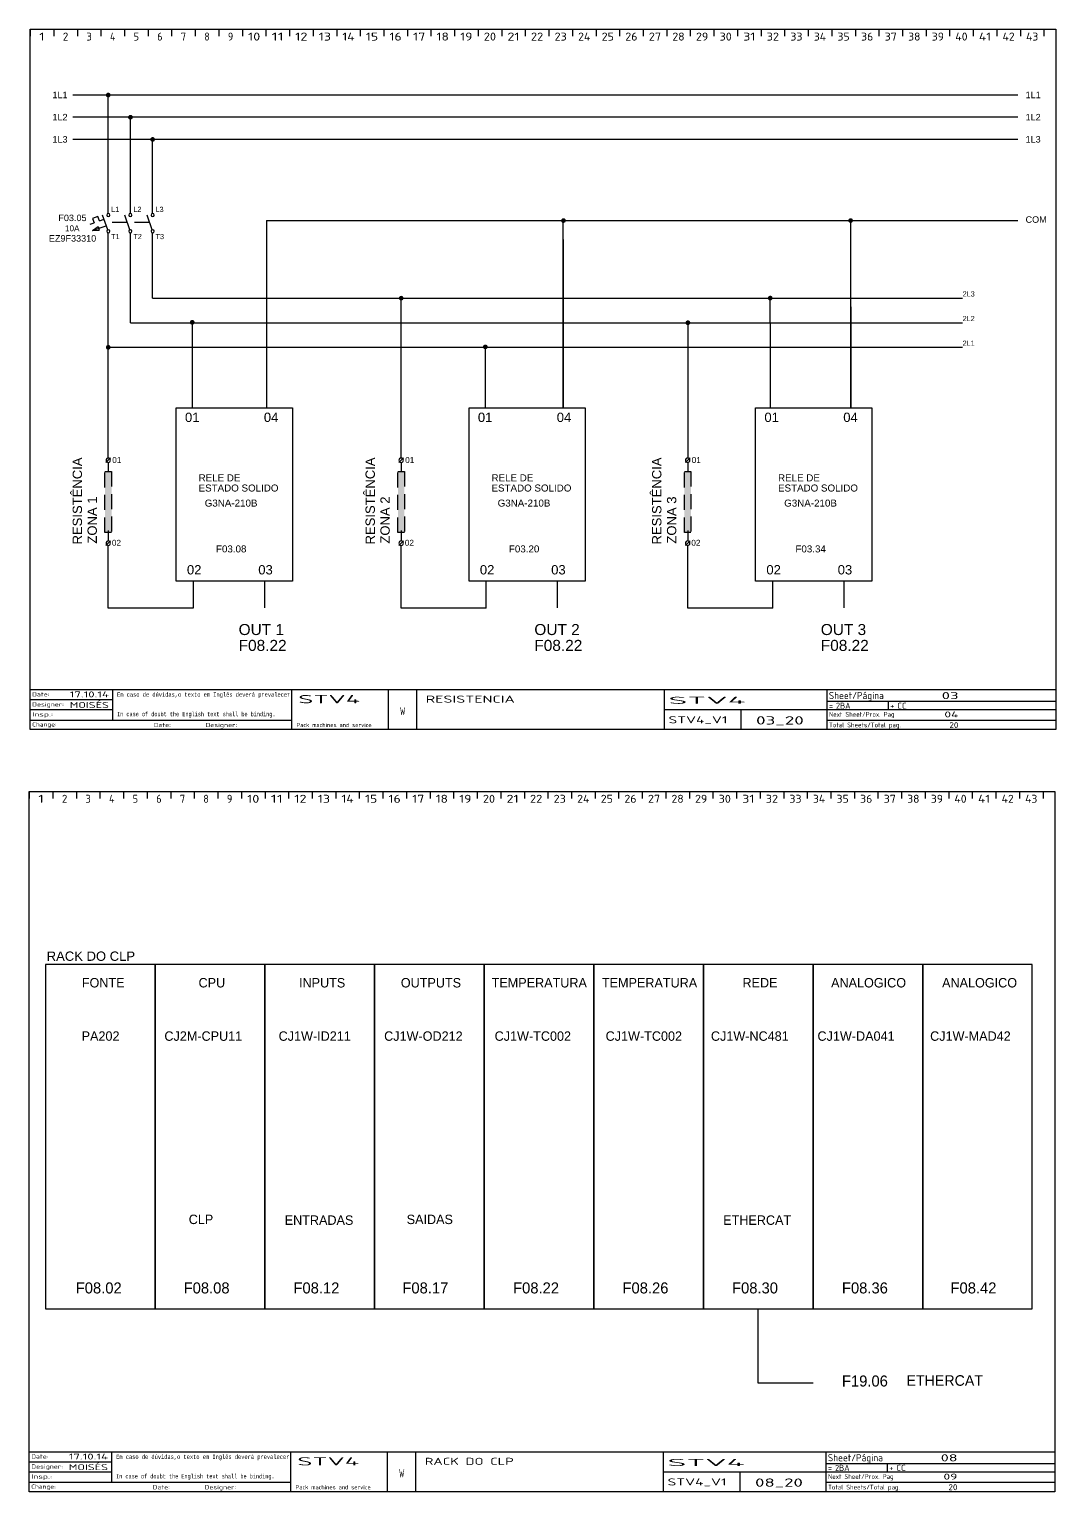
# Model space of a CAD drawing. Header units: millimetres. Extents: x 750 to 2990, y -243 to 998.
# Drawn here: x 1648 to 2084, y 378 to 998 of the extents above; entities that cross this region are included whole.
import ezdxf
from ezdxf.enums import TextEntityAlignment as Align

# ---------------------------------------------------------------- set-up
doc = ezdxf.new("R2010")
doc.units = ezdxf.units.MM
doc.linetypes.add('DASHED2', pattern=[9.525, 6.35, -3.175])
doc.linetypes.add('SOLID', pattern=[0])
for name, color, linetype in [('1', 3, 'Continuous'), ('4', 6, 'DASHED2'), ('6', 7, 'Continuous')]:
    doc.layers.add(name, color=color, linetype=linetype)
doc.styles.add('ACISOGDT', font='amgdt.shx')
doc.styles.add('MOJÚLU', font='arial.ttf')
doc.styles.add('MONOTXT', font='monotxt')
doc.styles.get("Standard").update_dxf_attribs({"font": 'ISOCP.SHX'})

# ---------------------------------------------------------------- blocks, each defined once
blk = doc.blocks.new('a4 legenda')
at = {"color": 1, "linetype": 'SOLID'}
for p, q in [((-435, 0), (-435, 297)), ((-435, 297), (-435, 294.03)), ((-435, 297), (0, 297)), ((-425, 297), (-425, 294.03)), ((-415, 297), (-415, 294.03)), ((-405, 297), (-405, 294.03)), ((-395, 297), (-395, 294.03)), ((-385, 297), (-385, 294.03)), ((-375, 297), (-375, 294.03)), ((-365, 297), (-365, 294.03)), ((-355, 297), (-355, 294.03)), ((-345, 297), (-345, 294.03)), ((-335, 297), (-335, 294.03)), ((-325, 297), (-325, 294.03)), ((-315, 297), (-315, 294.03)), ((-305, 297), (-305, 294.03)), ((-295, 297), (-295, 294.03)), ((-285, 297), (-285, 294.03)), ((-275, 297), (-275, 294.03)), ((-265, 297), (-265, 294.03)), ((-255, 297), (-255, 294.03)), ((-245, 297), (-245, 294.03)), ((-235, 297), (-235, 294.03)), ((-225, 297), (-225, 294.03)), ((-215, 297), (-215, 294.03)), ((-205, 297), (-205, 294.03)), ((-195, 297), (-195, 294.03)), ((-185, 297), (-185, 294.03)), ((-175, 297), (-175, 294.03)), ((-165, 297), (-165, 294.03)), ((-155, 297), (-155, 294.03)), ((-145, 297), (-145, 294.03)), ((-135, 297), (-135, 294.03)), ((-125, 297), (-125, 294.03)), ((-115, 297), (-115, 294.03)), ((-105, 297), (-105, 294.03)), ((-95, 297), (-95, 294.03)), ((-85, 297), (-85, 294.03)), ((-75, 297), (-75, 294.03)), ((-65, 297), (-65, 294.03)), ((-55, 297), (-55, 294.03)), ((-45, 297), (-45, 294.03)), ((-35, 297), (-35, 294.03)), ((-25, 297), (-25, 294.03)), ((-15, 297), (-15, 294.03)), ((-5, 297), (-5, 294.03)), ((0, 297), (0, 0)), ((-435, 17), (0, 17)), ((-435, 12.75), (-400, 12.75)), ((-400, 4), (-400, 17)), ((-324, 0), (-324, 17)), ((-283, 0), (-283, 17)), ((-271, 0), (-271, 17)), ((-166, 0), (-166, 17)), ((-97, 0), (-97, 17)), ((-435, 8.5), (-400, 8.5)), ((-165.8, 8.5), (0, 8.5)), ((-133.5, 0), (-133.5, 8.5)), ((-97, 12), (0, 12)), ((-71, 8.5), (-71, 12)), ((-435, 4), (-324, 4)), ((0, 0), (-435, 0)), ((-97, 4), (0, 4))]:
    blk.add_line(p, q, dxfattribs=at)
for s, width, p, p2 in [('1', 1.933331, (-431.1484, 292.19), (-428.8516, 292.19)), ('2', 1.109181, (-421.1484, 292.19), (-418.8516, 292.19)), ('3', 1.144135, (-411.1484, 292.19), (-408.8516, 292.19)), ('4', 1.041024, (-401.1484, 292.19), (-398.8516, 292.19)), ('5', 1.144135, (-391.1484, 292.19), (-388.8516, 292.19)), ('6', 1.128517, (-381.1484, 292.19), (-378.8516, 292.19)), ('7', 1.230301, (-371.1484, 292.19), (-368.8516, 292.19)), ('8', 1.230301, (-361.1484, 292.19), (-358.8516, 292.19)), ('9', 1.088599, (-351.1484, 292.19), (-348.8516, 292.19)), ('10', 1.454463, (-342.5938, 292.19), (-337.4062, 292.19)), ('11', 1.798176, (-332.594, 292.19), (-327.406, 292.19)), ('12', 1.376908, (-322.594, 292.19), (-317.406, 292.19)), ('13', 1.400421, (-312.594, 292.19), (-307.406, 292.19)), ('14', 1.329086, (-302.594, 292.19), (-297.406, 292.19)), ('15', 1.400421, (-292.594, 292.19), (-287.406, 292.19)), ('16', 1.389997, (-282.594, 292.19), (-277.406, 292.19)), ('17', 1.455666, (-272.594, 292.19), (-267.406, 292.19)), ('18', 1.455666, (-262.594, 292.19), (-257.406, 292.19)), ('19', 1.362748, (-252.594, 292.19), (-247.406, 292.19)), ('20', 1.22199, (-242.594, 292.19), (-237.406, 292.19)), ('21', 1.455666, (-232.594, 292.19), (-227.406, 292.19)), ('22', 1.166703, (-222.594, 292.19), (-217.406, 292.19)), ('23', 1.18354, (-212.594, 292.19), (-207.406, 292.19)), ('24', 1.132185, (-202.594, 292.19), (-197.406, 292.19)), ('25', 1.18354, (-192.594, 292.19), (-187.406, 292.19)), ('26', 1.176086, (-182.594, 292.19), (-177.406, 292.19)), ('27', 1.222759, (-172.594, 292.19), (-167.406, 292.19)), ('28', 1.222759, (-162.594, 292.19), (-157.406, 292.19)), ('29', 1.15652, (-152.594, 292.19), (-147.406, 292.19)), ('30', 1.22199, (-142.594, 292.19), (-137.406, 292.19)), ('31', 1.455666, (-132.594, 292.19), (-127.406, 292.19)), ('32', 1.166703, (-122.594, 292.19), (-117.406, 292.19)), ('33', 1.18354, (-112.594, 292.19), (-107.406, 292.19)), ('34', 1.132185, (-102.594, 292.19), (-97.406, 292.19)), ('35', 1.18354, (-92.594, 292.19), (-87.406, 292.19)), ('36', 1.176086, (-82.594, 292.19), (-77.406, 292.19)), ('37', 1.222759, (-72.594, 292.19), (-67.406, 292.19)), ('38', 1.222759, (-62.594, 292.19), (-57.406, 292.19)), ('39', 1.15652, (-52.594, 292.19), (-47.406, 292.19)), ('40', 1.131525, (-42.594, 292.19), (-37.406, 292.19)), ('41', 1.329086, (-32.594, 292.19), (-27.406, 292.19)), ('42', 1.083961, (-22.594, 292.19), (-17.406, 292.19)), ('43', 1.098481, (-12.594, 292.19), (-7.406, 292.19))]:
    blk.add_text(s, height=3.39429, dxfattribs=dict(at, width=width)).set_placement(p, p2, align=Align.FIT)
for tag, height, width, p, p2 in [('(142) ', 1.8, 1.384181, (-434.15225, 14.04), (-426.80225, 14.04)), ('(135) Drawn Date', 2.5, 1.427604, (-418.2115, 13.6667), (-401.6156, 13.6667)), ('(133) Page Descr. 1', 3, 1.16129, (-267.254, 11.4), (-229.454, 11.4)), ('(117) Project ', 3, 1.11732, (-164.254, 10.9), (-131.564, 10.9)), ('(127) ', 3, 0.973466, (-96.247, 12.9416), (-72.924, 12.9416)), ('(130) Current Project Page', 3, 1.220513, (-48.386, 12.9), (-41.246, 12.9)), ('(140) ', 1.8, 1.730061, (-434.15225, 5.54), (-425.26925, 5.54)), ('(141) ', 1.8, 1.399341, (-434.15225, 9.78), (-420.6703, 9.78)), ('(134) Drawn by', 2.5, 1.52606, (-418.2115, 9.16667), (-401.6156, 9.16667)), ('(132) Project Descr. 4', 3.5, 0.71218, (-278.184, 6.13333), (-275.816, 6.13333)), ('(126) Page Descr. 2', 2.5, 1.274498, (-267.211, 7.16667), (-235.711, 7.16667)), ('(121) ', 2.6, 1.23007, (-96.22, 8.81333), (-94.461, 8.81333)), ('(128) ', 2, 1.069362, (-96.165, 5.46104), (-68.391, 5.46104)), ('(120) Installation Name', 2.6, 1.057778, (-93.22, 8.81333), (-87.032, 8.81333)), ('(123) ', 2.6, 1.23007, (-70.22, 8.81333), (-68.461, 8.81333)), ('(122) Location Name', 2.6, 1.222769, (-67.22, 8.81333), (-63.246, 8.81333)), ('(131) Current Project Page', 2.5, 1.220513, (-47.239, 5.16667), (-41.289, 5.16667)), ('(139) ', 1.8, 1.330262, (-434.15225, 1.28), (-423.7363, 1.28)), ('(136) ', 1.8, 1.384162, (-382.6522, 1.04), (-375.3023, 1.04)), ('(137) ', 1.8, 1.399336, (-360.6522, 1.04), (-347.1703, 1.04)), ('(138) ', 1.8, 1.477527, (-322.052, 1.04), (-290.174, 1.04)), ('(116) Project Description', 3, 1.134799, (-164.254, 2.65), (-139.229, 2.65)), ('(118) Drawing Number', 3.5, 1.218286, (-127.127, 2.13333), (-106.873, 2.13333)), ('(119) ', 2, 1.061557, (-96.165, 0.96104), (-65.693, 0.96104)), ('(129) Number of pages in installation', 2.5, 1.16636, (-45.109, 0.66667), (-41.289, 0.66667))]:
    blk.add_attdef(tag, text='', height=height, dxfattribs=dict(at, width=width)).set_placement(p, p2, align=Align.FIT)
at = {"color": 1, "linetype": 'SOLID', "style": 'MONOTXT'}
for tag, width, p, p2 in [('(114) ', 0.760706, (-398.1522, 13.92), (-324.668, 13.92)), ('(115) ', 0.74678, (-398.1522, 5.65), (-330.942, 5.65))]:
    blk.add_attdef(tag, text='', height=1.8, dxfattribs=dict(at, width=width)).set_placement(p, p2, align=Align.FIT)
at = {"color": 2, "linetype": 'SOLID'}
for tag, width, p, p2 in [('(124) ', 1.179528, (-321.296, 11.1333), (-295.081, 11.1333)), ('(125) ', 1.189122, (-321.296, 5.18333), (-304.024, 5.18333))]:
    blk.add_attdef(tag, text='', height=3.5, dxfattribs=dict(at, width=width)).set_placement(p, p2, align=Align.FIT)
blk = doc.blocks.new('*U14')
for p, q in [((-23.25, 73), (-23.25, -73)), ((23.25, 73), (-23.25, 73)), ((23.25, -73), (23.25, 73)), ((-23.25, -73), (23.25, -73))]:
    blk.add_line(p, q)
blk = doc.blocks.new('*U15')
at = {"color": 0, "linetype": 'ByBlock', "lineweight": -2, "transparency": 16777216}
for p in [(0, 0), (46.5, 0), (93, 0), (139.5, 0), (186, 0), (232.5, 0), (279, 0), (325.5, 0), (372, 0)]:
    blk.add_blockref('*U14', p, dxfattribs=at)

msp = doc.modelspace()

# ---------------------------------------------------------------- linework, layer by layer
for p, q in [((1748.87, 917.01), (1748.87, 837.61)), ((1748.87, 917.01), (2067.55, 917.01)), ((1874.74, 837.61), (1874.74, 917.01)), ((1996.67, 837.61), (1996.67, 917.01)), ((1874.74, 909), (1874.74, 837.61)), ((1700.57, 884.11), (2007.99, 884.11)), ((1805.99, 816.28), (1805.99, 884.11)), ((1962.52, 873.68), (1962.52, 884.11)), ((1996.67, 837.61), (1996.67, 884.11)), ((2007.99, 884.11), (2044.08, 884.11)), ((1996.67, 880.47), (1996.67, 837.61)), ((1691.16, 873.68), (1962.52, 873.68)), ((1717.38, 873.68), (1717.38, 837.61)), ((1927.52, 873.68), (1927.52, 816.28)), ((1962.52, 873.68), (2044.08, 873.68)), ((1962.52, 873.68), (1962.52, 837.61)), ((1681.75, 863.25), (2044.08, 863.25)), ((1841.65, 863.25), (1841.65, 837.61)), ((1717.87, 752.62), (1717.87, 764.08)), ((1748.13, 752.78), (1748.13, 764.08)), ((1842.11, 752.62), (1842.11, 764.08)), ((1872.36, 752.78), (1872.36, 764.08)), ((1963.64, 752.62), (1963.64, 764.08)), ((1993.86, 752.78), (1993.86, 764.08)), ((1717.83, 752.62), (1681.75, 752.62)), ((1842.07, 752.62), (1805.99, 752.62)), ((1963.61, 752.62), (1927.52, 752.62)), ((1957.29, 455.51), (1957.29, 424.06)), ((1957.29, 424.06), (1957.29, 424.06)), ((1957.29, 424.06), (1980.7, 424.06))]:
    msp.add_line(p, q)
for points in [[(1710.54, 837.61), (1759.87, 837.61), (1759.87, 764.08), (1710.54, 764.08)], [(1834.77, 837.61), (1884.1, 837.61), (1884.1, 764.08), (1834.77, 764.08)], [(1956.31, 837.61), (2005.64, 837.61), (2005.64, 764.08), (1956.31, 764.08)]]:
    msp.add_lwpolyline(points, close=True)
at = {"layer": '1'}
for p, q in [((1681.51, 913.07), (1679.37, 919.23)), ((1690.91, 913.07), (1688.78, 919.23)), ((1700.32, 913.07), (1698.19, 919.23))]:
    msp.add_line(p, q, dxfattribs=at)
at = {"layer": '1', "color": 1, "extrusion": (-1.22461e-16, 0, -1)}
for p, q in [((1680.76, 814.35), (1682.74, 816.34)), ((1804.99, 814.35), (1806.98, 816.34)), ((1926.53, 814.35), (1928.52, 816.34)), ((1680.76, 779.16), (1682.74, 781.15)), ((1804.99, 779.16), (1806.98, 781.15)), ((1926.53, 779.16), (1928.52, 781.15))]:
    msp.add_line(p, q, dxfattribs=at)
for centre in [(-1681.75, 815.35), (-1805.99, 815.35), (-1927.52, 815.35), (-1681.75, 780.16), (-1805.99, 780.16), (-1927.52, 780.16)]:
    msp.add_circle(centre, 0.937, dxfattribs=at)
at = {"layer": '4'}
msp.add_line((1699.26, 916.15), (1680.44, 916.15), dxfattribs=at)
at = {"layer": '4', "extrusion": (-1.22461e-16, 0, -1)}
for p, q in [((1681.75, 814.41), (1681.75, 810.5)), ((1805.99, 814.41), (1805.99, 810.5)), ((1927.52, 814.41), (1927.52, 810.5)), ((1681.75, 785.49), (1681.75, 781.09)), ((1805.99, 785.49), (1805.99, 781.09)), ((1927.52, 785.49), (1927.52, 781.09))]:
    msp.add_line(p, q, dxfattribs=at)
at = {"layer": '4'}
for points in [[(1680.35, 810.5), (1683.15, 810.5), (1683.15, 784.75), (1680.35, 784.75)], [(1804.59, 810.5), (1807.38, 810.5), (1807.38, 784.75), (1804.59, 784.75)], [(1926.12, 810.5), (1928.92, 810.5), (1928.92, 784.75), (1926.12, 784.75)]]:
    msp.add_lwpolyline(points, close=True, dxfattribs=at)
for points in [[(1680.35, 810.5), (1680.35, 784.75), (1683.15, 810.5), (1683.15, 784.75)], [(1804.59, 810.5), (1804.59, 784.75), (1807.38, 810.5), (1807.38, 784.75)], [(1926.12, 810.5), (1926.12, 784.75), (1928.92, 810.5), (1928.92, 784.75)]]:
    msp.add_solid(points, dxfattribs=at)
at = {"layer": '6'}
for p, q in [((2067.55, 970.22), (1666.71, 970.22)), ((1681.75, 919.99), (1681.75, 970.22)), ((2067.55, 960.81), (1666.71, 960.81)), ((1691.16, 919.99), (1691.16, 960.81)), ((2067.55, 951.41), (1666.71, 951.41)), ((1700.57, 919.99), (1700.57, 951.41)), ((1681.75, 816.28), (1681.75, 911.8)), ((1691.16, 873.68), (1691.16, 911.8)), ((1700.57, 884.11), (1700.57, 911.8)), ((1681.75, 752.62), (1681.75, 779.22)), ((1805.99, 752.62), (1805.99, 779.22)), ((1927.52, 752.62), (1927.52, 779.22))]:
    msp.add_line(p, q, dxfattribs=at)
at = {"layer": '6', "color": 0, "extrusion": (-4.00644e-17, 1.15721e-16, -1)}
for p, q in [((1677.34, 918.65), (1675.14, 917.89)), ((1677.97, 916.84), (1677.34, 918.65)), ((1675.14, 917.89), (1675.77, 916.08))]:
    msp.add_line(p, q, dxfattribs=at)
at = {"layer": '6', "extrusion": (-4.00644e-17, 1.15721e-16, -1)}
msp.add_line((1674.08, 915.5), (1675.77, 916.08), dxfattribs=at)
at = {"layer": '6', "extrusion": (4.00644e-17, -1.15721e-16, -1)}
for p, q in [((1675.03, 912.73), (1680.92, 914.77)), ((1677.97, 916.84), (1679.96, 917.53))]:
    msp.add_line(p, q, dxfattribs=at)
at = {"layer": '6', "color": 0}
for p, q in [((1675.03, 912.73), (1677.41, 914.44)), ((1675.03, 912.73), (1677.95, 912.86)), ((1677.41, 914.44), (1677.95, 912.86))]:
    msp.add_line(p, q, dxfattribs=at)
at = {"layer": '6'}
for points, const_width in [([(1681.25, 970.22, 1), (1682.25, 970.22, 1)], 1), ([(1681.75, 970.22, 1), (1682.25, 970.22, 1)], 0.5), ([(1690.66, 960.81, 1), (1691.66, 960.81, 1)], 1), ([(1691.16, 960.81, 1), (1691.66, 960.81, 1)], 0.5), ([(1700.07, 951.41, 1), (1701.07, 951.41, 1)], 1), ([(1700.57, 951.41, 1), (1701.07, 951.41, 1)], 0.5), ([(1874.32, 916.98, 1), (1875.32, 916.98, 1)], 1), ([(1996.14, 916.97, 1), (1997.14, 916.97, 1)], 1), ([(1805.5, 884.08, 1), (1806.5, 884.08, 1)], 1), ([(1962.02, 884.11, 1), (1963.02, 884.11, 1)], 1), ([(1716.89, 873.83, 1), (1717.89, 873.83, 1)], 1), ([(1927.11, 873.66, 1), (1928.11, 873.66, 1)], 1), ([(1681.25, 863.25, 1), (1682.25, 863.25, 1)], 1), ([(1681.75, 863.25, 1), (1682.25, 863.25, 1)], 0.5), ([(1841.19, 863.39, 1), (1842.19, 863.39, 1)], 1)]:
    msp.add_lwpolyline(points, format="xyb", close=True, dxfattribs=dict(at, const_width=const_width))
for centre, start, end in [((1681.75, 919.33), 90.00013, 180), ((1681.75, 919.33), 180, 269.9999), ((1681.75, 919.33), 0, 89.9999), ((1681.75, 919.33), 270.0001, 0), ((1691.16, 919.33), 90.00013, 180), ((1691.16, 919.33), 180, 269.9999), ((1691.16, 919.33), 0, 89.9999), ((1691.16, 919.33), 270.0001, 0), ((1700.57, 919.33), 90.00013, 180), ((1700.57, 919.33), 180, 269.9999), ((1700.57, 919.33), 0, 89.9999), ((1700.57, 919.33), 270.0001, 0), ((1681.75, 912.46), 90.00013, 180), ((1681.75, 912.46), 180, 269.9999), ((1681.75, 912.46), 0, 89.9999), ((1681.75, 912.46), 270.0001, 0), ((1691.16, 912.46), 90.00013, 180), ((1691.16, 912.46), 180, 269.9999), ((1691.16, 912.46), 0, 89.9999), ((1691.16, 912.46), 270.0001, 0), ((1700.57, 912.46), 90.00013, 180), ((1700.57, 912.46), 180, 269.9999), ((1700.57, 912.46), 0, 89.9999), ((1700.57, 912.46), 270.0001, 0)]:
    msp.add_arc(centre, 0.66, start, end, dxfattribs=at)
at = {"layer": '6', "color": 0}
msp.add_solid([(1675.03, 912.73), (1677.41, 914.44), (1677.95, 912.86), (1675.03, 912.73)], dxfattribs=at)

# ---------------------------------------------------------------- block references
ref = msp.add_blockref('a4 legenda', (2083.64, 701.13))
ref.add_attrib('(142) ', 'Date:', dxfattribs={"color": 1, "linetype": 'SOLID', "height": 1.8, "width": 1.384181}).set_placement((1649.49, 715.17), (1656.84, 715.17), align=Align.FIT)
ref.add_attrib('(141) ', 'Designer:', dxfattribs={"color": 1, "linetype": 'SOLID', "height": 1.8, "width": 1.399341}).set_placement((1649.49, 710.91), (1662.97, 710.91), align=Align.FIT)
ref.add_attrib('(140) ', 'Insp.:', dxfattribs={"color": 1, "linetype": 'SOLID', "height": 1.8, "width": 1.730061}).set_placement((1649.49, 706.67), (1658.37, 706.67), align=Align.FIT)
ref.add_attrib('(139) ', 'Change:', dxfattribs={"color": 1, "linetype": 'SOLID', "height": 1.8, "width": 1.330262}).set_placement((1649.49, 702.41), (1659.91, 702.41), align=Align.FIT)
ref.add_attrib('(138) ', 'Pack machines and service', dxfattribs={"color": 1, "linetype": 'SOLID', "height": 1.8, "width": 1.138541}).set_placement((1761.59, 702.17), (1793.47, 702.17), align=Align.FIT)
ref.add_attrib('(137) ', 'Designer:', dxfattribs={"color": 1, "linetype": 'SOLID', "height": 1.8, "width": 1.399336}).set_placement((1722.99, 702.17), (1736.47, 702.17), align=Align.FIT)
ref.add_attrib('(136) ', 'Date:', dxfattribs={"color": 1, "linetype": 'SOLID', "height": 1.8, "width": 1.384162}).set_placement((1700.99, 702.17), (1708.34, 702.17), align=Align.FIT)
ref.add_attrib('(135) Drawn Date', '17.10.14', dxfattribs={"color": 1, "linetype": 'SOLID', "height": 2.5, "width": 1.599605}).set_placement((1665.43, 714.79), (1682.03, 714.79), align=Align.FIT)
ref.add_attrib('(134) Drawn by', 'MOISÉS', dxfattribs={"color": 1, "linetype": 'SOLID', "height": 2.5, "width": 1.584483}).set_placement((1665.43, 710.29), (1682.03, 710.29), align=Align.FIT)
ref.add_attrib('(133) Page Descr. 1', 'RESISTENCIA', dxfattribs={"color": 1, "linetype": 'SOLID', "height": 3, "width": 1.691275}).set_placement((1816.39, 712.53), (1854.19, 712.53), align=Align.FIT)
ref.add_attrib('(132) Project Descr. 4', 'W', dxfattribs={"color": 1, "linetype": 'SOLID', "height": 3.5, "width": 0.71218}).set_placement((1805.46, 707.26), (1807.83, 707.26), align=Align.FIT)
ref.add_attrib('(131) Current Project Page', '04', dxfattribs={"color": 1, "linetype": 'SOLID', "height": 2.5, "width": 1.762963}).set_placement((2036.4, 706.29), (2042.35, 706.29), align=Align.FIT)
ref.add_attrib('(130) Current Project Page', '03', dxfattribs={"color": 1, "linetype": 'SOLID', "height": 3, "width": 1.842931}).set_placement((2035.26, 714.03), (2042.4, 714.03), align=Align.FIT)
ref.add_attrib('(129) Number of pages in installation', '20', dxfattribs={"color": 1, "linetype": 'SOLID', "height": 2.5, "width": 1.22163}).set_placement((2038.53, 701.79), (2042.35, 701.79), align=Align.FIT)
ref.add_attrib('(128) ', 'Next Sheet/Prox. Pag', dxfattribs={"color": 1, "linetype": 'SOLID', "height": 2, "width": 1.069362}).set_placement((1987.48, 706.59), (2015.25, 706.59), align=Align.FIT)
ref.add_attrib('(127) ', 'Sheet/Página', dxfattribs={"color": 1, "linetype": 'SOLID', "height": 3, "width": 0.973466}).set_placement((1987.4, 714.07), (2010.72, 714.07), align=Align.FIT)
ref.add_attrib('(124) ', 'STV4', dxfattribs={"color": 2, "linetype": 'SOLID', "height": 3.5, "width": 2.377778}).set_placement((1762.35, 712.26), (1788.56, 712.26), align=Align.FIT)
ref.add_attrib('(123) ', '+', dxfattribs={"color": 1, "linetype": 'SOLID', "height": 2.6, "width": 1.23007}).set_placement((2013.42, 709.94), (2015.18, 709.94), align=Align.FIT)
ref.add_attrib('(122) Location Name', 'CC', dxfattribs={"color": 1, "linetype": 'SOLID', "height": 2.6, "width": 1.222769}).set_placement((2016.42, 709.94), (2020.4, 709.94), align=Align.FIT)
ref.add_attrib('(121) ', '=', dxfattribs={"color": 1, "linetype": 'SOLID', "height": 2.6, "width": 1.23007}).set_placement((1987.42, 709.94), (1989.18, 709.94), align=Align.FIT)
ref.add_attrib('(120) Installation Name', '2BA', dxfattribs={"color": 1, "linetype": 'SOLID', "height": 2.6, "width": 1.057778}).set_placement((1990.42, 709.94), (1996.61, 709.94), align=Align.FIT)
ref.add_attrib('(119) ', 'Total Sheets/Total pag.', dxfattribs={"color": 1, "linetype": 'SOLID', "height": 2, "width": 1.061557}).set_placement((1987.48, 702.09), (2017.95, 702.09), align=Align.FIT)
ref.add_attrib('(118) Drawing Number', '03_20', dxfattribs={"color": 1, "linetype": 'SOLID', "height": 3.5, "width": 1.542838}).set_placement((1956.52, 703.26), (1976.77, 703.26), align=Align.FIT)
ref.add_attrib('(117) Project ', 'STV4', dxfattribs={"color": 1, "linetype": 'SOLID', "height": 3, "width": 3.459259}).set_placement((1919.39, 712.03), (1952.08, 712.03), align=Align.FIT)
ref.add_attrib('(116) Project Description', 'STV4_V1', dxfattribs={"color": 1, "linetype": 'SOLID', "height": 3, "width": 1.476401}).set_placement((1919.39, 703.78), (1944.41, 703.78), align=Align.FIT)
ref.add_attrib('(115) ', 'In case of doubt the English text shall be binding.', dxfattribs={"color": 1, "linetype": 'SOLID', "height": 1.8, "style": 'MONOTXT', "width": 0.74678}).set_placement((1685.49, 706.78), (1752.7, 706.78), align=Align.FIT)
ref.add_attrib('(114) ', 'Em caso de dúvidas,o texto em Inglês deverá prevalecer', dxfattribs={"color": 1, "linetype": 'SOLID', "height": 1.8, "style": 'MONOTXT', "width": 0.760706}).set_placement((1685.49, 715.05), (1758.97, 715.05), align=Align.FIT)
ref = msp.add_blockref('a4 legenda', (2083.24, 377.88))
ref.add_attrib('(142) ', 'Date:', dxfattribs={"color": 1, "linetype": 'SOLID', "height": 1.8, "width": 1.384181}).set_placement((1649.09, 391.92), (1656.44, 391.92), align=Align.FIT)
ref.add_attrib('(141) ', 'Designer:', dxfattribs={"color": 1, "linetype": 'SOLID', "height": 1.8, "width": 1.399341}).set_placement((1649.09, 387.66), (1662.57, 387.66), align=Align.FIT)
ref.add_attrib('(140) ', 'Insp.:', dxfattribs={"color": 1, "linetype": 'SOLID', "height": 1.8, "width": 1.730061}).set_placement((1649.09, 383.42), (1657.97, 383.42), align=Align.FIT)
ref.add_attrib('(139) ', 'Change:', dxfattribs={"color": 1, "linetype": 'SOLID', "height": 1.8, "width": 1.330262}).set_placement((1649.09, 379.16), (1659.51, 379.16), align=Align.FIT)
ref.add_attrib('(138) ', 'Pack machines and service', dxfattribs={"color": 1, "linetype": 'SOLID', "height": 1.8, "width": 1.138541}).set_placement((1761.19, 378.92), (1793.07, 378.92), align=Align.FIT)
ref.add_attrib('(137) ', 'Designer:', dxfattribs={"color": 1, "linetype": 'SOLID', "height": 1.8, "width": 1.399336}).set_placement((1722.59, 378.92), (1736.07, 378.92), align=Align.FIT)
ref.add_attrib('(136) ', 'Date:', dxfattribs={"color": 1, "linetype": 'SOLID', "height": 1.8, "width": 1.384162}).set_placement((1700.59, 378.92), (1707.94, 378.92), align=Align.FIT)
ref.add_attrib('(135) Drawn Date', '17.10.14', dxfattribs={"color": 1, "linetype": 'SOLID', "height": 2.5, "width": 1.599605}).set_placement((1665.03, 391.55), (1681.63, 391.55), align=Align.FIT)
ref.add_attrib('(134) Drawn by', 'MOISÉS', dxfattribs={"color": 1, "linetype": 'SOLID', "height": 2.5, "width": 1.584483}).set_placement((1665.03, 387.05), (1681.63, 387.05), align=Align.FIT)
ref.add_attrib('(133) Page Descr. 1', 'RACK DO CLP', dxfattribs={"color": 1, "linetype": 'SOLID', "height": 3, "width": 1.645983}).set_placement((1815.99, 389.28), (1853.79, 389.28), align=Align.FIT)
ref.add_attrib('(132) Project Descr. 4', 'W', dxfattribs={"color": 1, "linetype": 'SOLID', "height": 3.5, "width": 0.71218}).set_placement((1805.06, 384.02), (1807.43, 384.02), align=Align.FIT)
ref.add_attrib('(131) Current Project Page', '09', dxfattribs={"color": 1, "linetype": 'SOLID', "height": 2.5, "width": 1.800856}).set_placement((2036, 383.05), (2041.95, 383.05), align=Align.FIT)
ref.add_attrib('(130) Current Project Page', '08', dxfattribs={"color": 1, "linetype": 'SOLID', "height": 3, "width": 1.904}).set_placement((2034.86, 390.78), (2042, 390.78), align=Align.FIT)
ref.add_attrib('(129) Number of pages in installation', '20', dxfattribs={"color": 1, "linetype": 'SOLID', "height": 2.5, "width": 1.22163}).set_placement((2038.13, 378.55), (2041.95, 378.55), align=Align.FIT)
ref.add_attrib('(128) ', 'Next Sheet/Prox. Pag', dxfattribs={"color": 1, "linetype": 'SOLID', "height": 2, "width": 1.069362}).set_placement((1987.08, 383.34), (2014.85, 383.34), align=Align.FIT)
ref.add_attrib('(127) ', 'Sheet/Página', dxfattribs={"color": 1, "linetype": 'SOLID', "height": 3, "width": 0.973466}).set_placement((1986.99, 390.82), (2010.32, 390.82), align=Align.FIT)
ref.add_attrib('(124) ', 'STV4', dxfattribs={"color": 2, "linetype": 'SOLID', "height": 3.5, "width": 2.377778}).set_placement((1761.95, 389.02), (1788.16, 389.02), align=Align.FIT)
ref.add_attrib('(123) ', '+', dxfattribs={"color": 1, "linetype": 'SOLID', "height": 2.6, "width": 1.23007}).set_placement((2013.02, 386.7), (2014.78, 386.7), align=Align.FIT)
ref.add_attrib('(122) Location Name', 'CC', dxfattribs={"color": 1, "linetype": 'SOLID', "height": 2.6, "width": 1.222769}).set_placement((2016.02, 386.7), (2020, 386.7), align=Align.FIT)
ref.add_attrib('(121) ', '=', dxfattribs={"color": 1, "linetype": 'SOLID', "height": 2.6, "width": 1.23007}).set_placement((1987.02, 386.7), (1988.78, 386.7), align=Align.FIT)
ref.add_attrib('(120) Installation Name', '2BA', dxfattribs={"color": 1, "linetype": 'SOLID', "height": 2.6, "width": 1.057778}).set_placement((1990.02, 386.7), (1996.21, 386.7), align=Align.FIT)
ref.add_attrib('(119) ', 'Total Sheets/Total pag.', dxfattribs={"color": 1, "linetype": 'SOLID', "height": 2, "width": 1.061557}).set_placement((1987.08, 378.84), (2017.55, 378.84), align=Align.FIT)
ref.add_attrib('(118) Drawing Number', '08_20', dxfattribs={"color": 1, "linetype": 'SOLID', "height": 3.5, "width": 1.542838}).set_placement((1956.11, 380.02), (1976.37, 380.02), align=Align.FIT)
ref.add_attrib('(117) Project ', 'STV4', dxfattribs={"color": 1, "linetype": 'SOLID', "height": 3, "width": 3.459259}).set_placement((1918.99, 388.78), (1951.68, 388.78), align=Align.FIT)
ref.add_attrib('(116) Project Description', 'STV4_V1', dxfattribs={"color": 1, "linetype": 'SOLID', "height": 3, "width": 1.476401}).set_placement((1918.99, 380.53), (1944.01, 380.53), align=Align.FIT)
ref.add_attrib('(115) ', 'In case of doubt the English text shall be binding.', dxfattribs={"color": 1, "linetype": 'SOLID', "height": 1.8, "style": 'MONOTXT', "width": 0.74678}).set_placement((1685.09, 383.53), (1752.3, 383.53), align=Align.FIT)
ref.add_attrib('(114) ', 'Em caso de dúvidas,o texto em Inglês deverá prevalecer', dxfattribs={"color": 1, "linetype": 'SOLID', "height": 1.8, "style": 'MONOTXT', "width": 0.760706}).set_placement((1685.09, 391.8), (1758.57, 391.8), align=Align.FIT)
msp.add_blockref('*U15', (1678.45, 528.51))

# ---------------------------------------------------------------- texts
at = {"attachment_point": 1, "style": 'ACISOGDT'}
for s, insert, char_height in [('\\pi12.873;FONTE', (1657.68, 595.75), 4), ('\\pi16.111;CPU', (1703.94, 595.75), 4), ('\\pi11.825;INPUTS', (1750.84, 595.75), 4), ('\\pi8.8731;OUTPUTS', (1796.98, 595.75), 4), ('\\pi1.254;TEMPERATURA', (1843.11, 595.75), 4), ('\\pi1.254;TEMPERATURA', (1889.89, 595.75), 4), ('\\pi14.492;REDE', (1936.27, 595.75), 4), ('\\pi5.8254;ANALOGICO', (1982.52, 595.75), 4), ('\\pi5.8254;ANALOGICO', (2029.6, 595.75), 4), ('\\pi12.778;PA202', (1657.68, 573.13), 4), ('\\pi2.5873;CJ2M-CPU11', (1702.98, 573.13), 4), ('\\pi4.0159;CJ1W-ID211', (1750, 573.13), 4), ('\\pi2.1112;CJ1W-OD212', (1796.67, 573.13), 4), ('\\pi2.6826;CJ1W-TC002', (1842.96, 573.13), 4), ('\\pi2.6826;CJ1W-TC002', (1890.04, 573.13), 4), ('\\pi2.6826;CJ1W-NC481', (1934.7, 573.13), 4), ('CJ1W-DA041', (1982.58, 573.13), 4), ('\\pi2.1112;CJ1W-MAD42', (2028.25, 573.13), 4), ('CLP', (1715.89, 495.4), 4), ('ENTRADAS', (1756.59, 495.08), 4), ('SAIDAS', (1808.33, 495.4), 4), ('ETHERCAT', (1942.59, 495.08), 4), ('\\pi10.285;F08.02', (1657.68, 466.66), 4.68), ('\\pi10.285;F08.08', (1703.45, 466.66), 4.68), ('\\pi10.285;F08.12', (1750.02, 466.66), 4.68), ('\\pi10.285;F08.17', (1796.22, 466.66), 4.68), ('\\pi10.285;F08.22', (1843.18, 466.66), 4.68), ('\\pi10.285;F08.26', (1889.59, 466.66), 4.68), ('\\pi10.285;F08.30', (1936.05, 466.66), 4.68), ('\\pi10.285;F08.36', (1982.67, 466.66), 4.68), ('\\pi10.285;F08.42', (2028.72, 466.66), 4.68), ('\\pi10.285;F19.06', (1982.67, 427.19), 4.68), ('ETHERCAT', (2020.35, 427.32), 4.5)]:
    msp.add_mtext_dynamic_manual_height_columns(s, width=43.0795, gutter_width=12.5, heights=[8.23], dxfattribs=dict(at, insert=insert, char_height=char_height))
at = {"layer": '6', "style": 'MOJÚLU'}
for s, height, p in [('1L1', 2.75, (1658.08, 968.89)), ('1L1', 2.75, (2070.84, 968.89)), ('1L2', 2.75, (1658.08, 959.48)), ('1L2', 2.75, (2070.84, 959.48)), ('1L3', 2.75, (1658.08, 950.07)), ('1L3', 2.75, (2070.84, 950.07)), ('F03.05', 2.75, (1660.59, 916.76)), ('L1', 2.2, (1683.01, 920.67)), ('L2', 2.2, (1692.42, 920.67)), ('L3', 2.2, (1701.83, 920.67)), ('COM', 2.75, (2070.84, 916.05)), ('10A', 2.475, (1663.4, 912.47)), ('EZ9F33310', 2.75, (1656.58, 908.07)), ('T1', 2.2, (1683.01, 909.12)), ('T2', 2.2, (1692.42, 909.12)), ('T3', 2.2, (1701.83, 909.12)), ('2L3', 2.2, (2044.15, 884.79)), ('2L2', 2.2, (2044.15, 874.36)), ('2L1', 2.2, (2044.15, 863.89)), ('01', 3.96, (1714.3, 831.57)), ('04', 3.96, (1747.75, 831.57)), ('01', 3.96, (1838.53, 831.57)), ('04', 3.96, (1871.99, 831.57)), ('01', 3.96, (1960.07, 831.57)), ('04', 3.96, (1993.52, 831.57)), ('RELE DE ', 2.97, (1720.07, 806.4)), ('RELE DE ', 2.97, (1844.31, 806.4)), ('RELE DE ', 2.97, (1965.85, 806.4)), ('ESTADO SOLIDO', 2.97, (1720.07, 802.08)), ('ESTADO SOLIDO', 2.97, (1844.31, 802.08)), ('ESTADO SOLIDO', 2.97, (1965.85, 802.08)), ('G3NA-210B', 2.97, (1722.68, 795.69)), ('G3NA-210B', 2.97, (1846.92, 795.69)), ('G3NA-210B', 2.97, (1968.45, 795.69)), ('F03.08', 2.97, (1727.45, 776.25)), ('F03.20', 2.97, (1851.69, 776.25)), ('F03.34', 2.97, (1973.22, 776.25)), ('02', 3.96, (1715.13, 766.91)), ('03', 3.96, (1745.39, 766.91)), ('02', 3.96, (1839.37, 766.91)), ('03', 3.96, (1869.62, 766.91)), ('02', 3.96, (1960.9, 766.91)), ('03', 3.96, (1991.16, 766.91))]:
    msp.add_text(s, height=height, dxfattribs=at).set_placement(p)
for s, p in [('RESISTÊNCIA', (1670.61, 779.63)), ('RESISTÊNCIA', (1794.84, 779.63)), ('RESISTÊNCIA', (1916.38, 779.63)), ('ZONA 1', (1676.92, 779.99)), ('ZONA 2', (1801.15, 779.99)), ('ZONA 3', (1922.69, 779.99))]:
    msp.add_text(s, height=3.96, rotation=90, dxfattribs=at).set_placement(p)
for s, p in [('01', (1687.33, 813.43)), ('01', (1811.57, 813.43)), ('01', (1933.11, 813.43)), ('02', (1687.18, 778.34)), ('02', (1811.42, 778.34)), ('02', (1932.95, 778.34))]:
    msp.add_text(s, height=2.5, dxfattribs=at).set_placement(p, align=Align.BOTTOM_RIGHT)
for s, p in [('OUT 1', (1737.05, 745.89)), ('OUT 2', (1862.48, 745.89)), ('OUT 3', (1983.98, 745.89)), ('F08.22', (1737.05, 739.16)), ('F08.22', (1737.05, 739.16)), ('F08.22', (1737.05, 739.16)), ('F08.22', (1737.05, 739.16)), ('F08.22', (1862.48, 739.16)), ('F08.22', (1862.48, 739.16)), ('F08.22', (1862.48, 739.16)), ('F08.22', (1862.48, 739.16)), ('F08.22', (1983.98, 739.16)), ('F08.22', (1983.98, 739.16)), ('F08.22', (1983.98, 739.16)), ('F08.22', (1983.98, 739.16))]:
    msp.add_text(s, height=4.68, dxfattribs=at).set_placement(p, align=Align.TOP_LEFT)
msp.add_text('RACK DO CLP', height=3.96, dxfattribs=at).set_placement((1674.39, 603.04), align=Align.CENTER)

doc.saveas('drawing.dxf')
